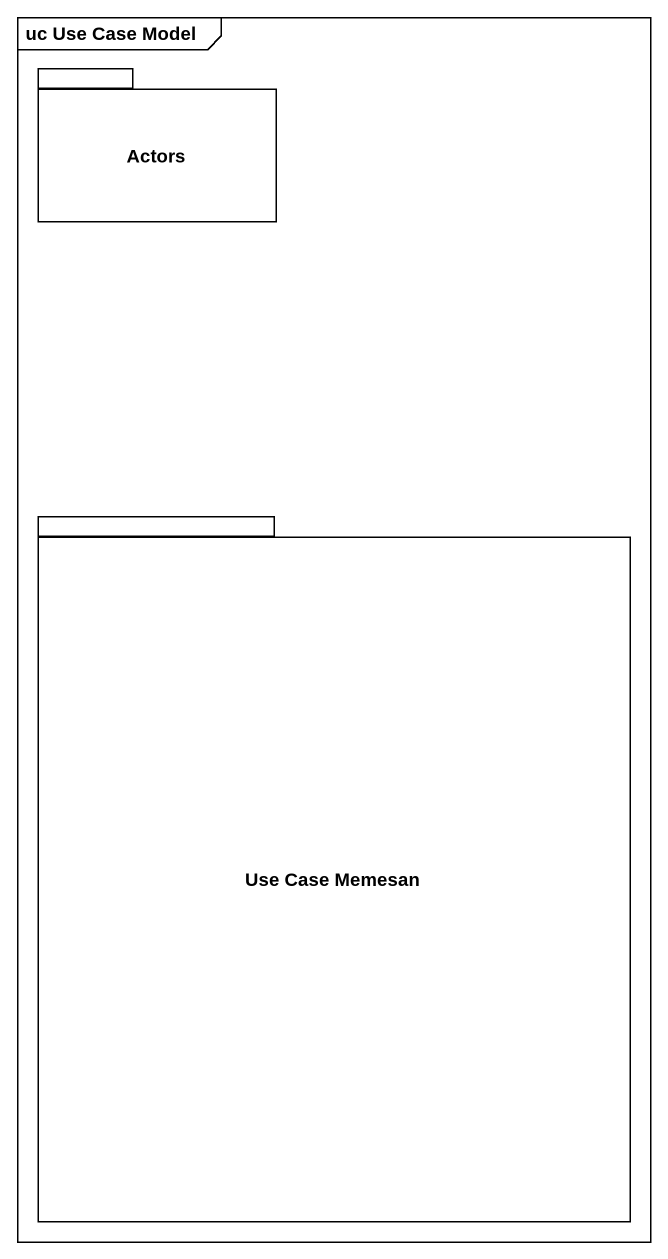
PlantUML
@startuml
mainframe uc Use Case Model
package Actors {
}
package "Use Case Memesan" as Use_Case_Memesan {
}
@enduml
